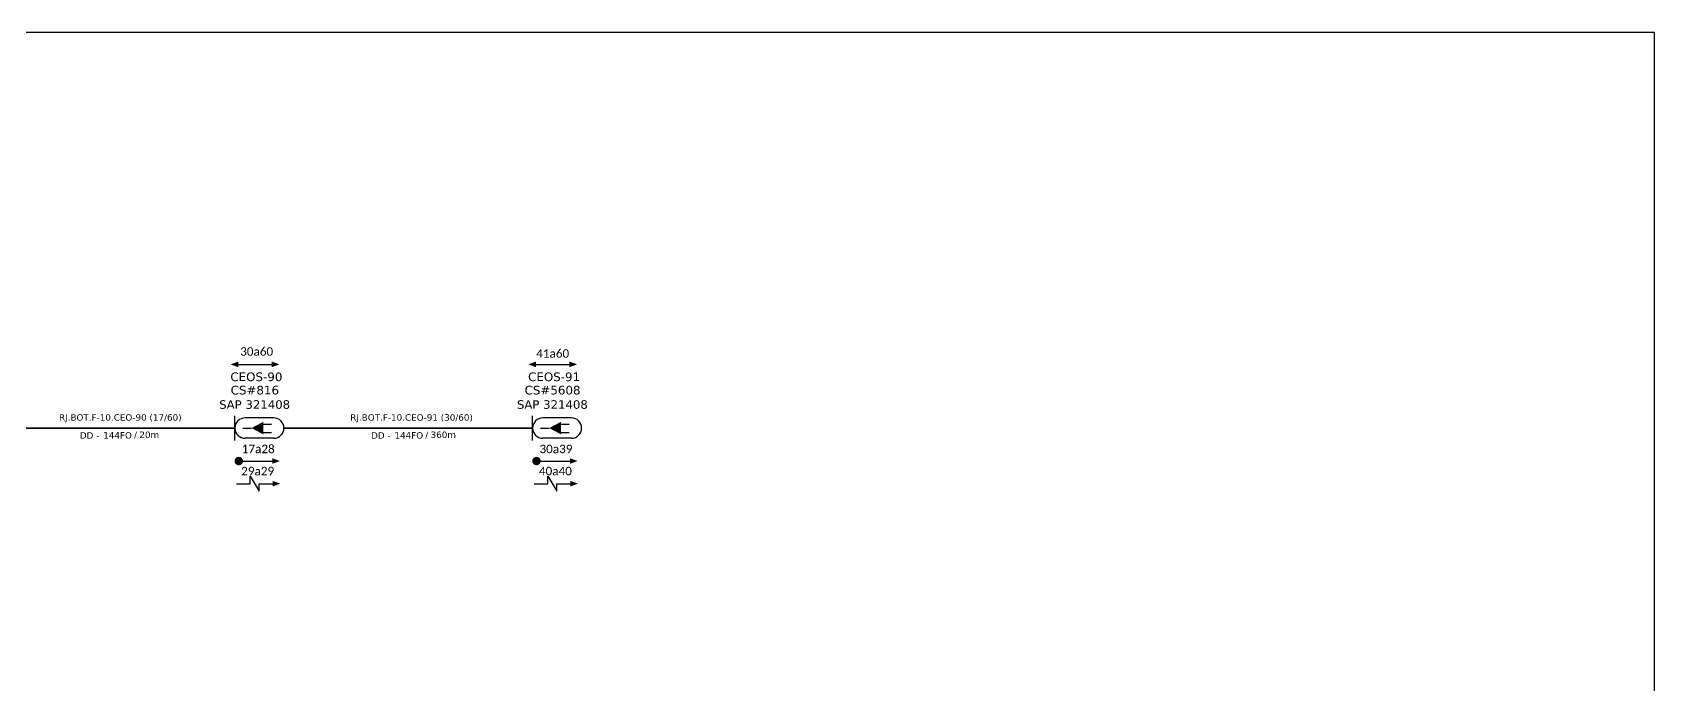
# Model space of a CAD drawing. Header units: metres. Extents: x -1286 to 457, y -500 to 94.
# Drawn here: x -942.6 to -445.1, y -105.8 to 94.2 of the extents above; entities that cross this region are included whole.
import ezdxf
from ezdxf.enums import TextEntityAlignment as Align

# ---------------------------------------------------------------- set-up
doc = ezdxf.new("R2010")
doc.units = ezdxf.units.M
for name, color, linetype in [('20.4-CEOS', 1, 'Continuous'), ('20.5-CABO AÉREO', 1, 'Continuous'), ('SETA', 7, 'Continuous')]:
    doc.layers.add(name, color=color, linetype=linetype)
doc.layers.add('40.1-ETIQUETAS', color=1, linetype='Continuous', lineweight=20)
doc.styles.add('siredit', font='verdana.ttf')

msp = doc.modelspace()

# ---------------------------------------------------------------- linework, layer by layer
msp.add_lwpolyline([(-1286.07, -499.81), (-445.07, -499.81), (-445.07, 94.19), (-1286.07, 94.19)], close=True)
at = {"color": 7, "const_width": 1.3}
for points in [[(-880, -37.25, 1), (-878.7, -37.25, 1)], [(-788.67, -37.25, 1), (-787.38, -37.25, 1)]]:
    msp.add_lwpolyline(points, format="xyb", close=True, dxfattribs=at)
at = {"color": 7}
for points in [[(-875.88, -44.19), (-875.88, -41.9), (-873.14, -46.48), (-873.13, -44.19)], [(-784.55, -44.19), (-784.55, -41.9), (-781.81, -46.48), (-781.81, -44.19)]]:
    msp.add_lwpolyline(points, dxfattribs=at)
at = {"layer": '20.4-CEOS', "color": 5}
for p, q in [((-868.63, -24.01), (-877.42, -24.01)), ((-868.63, -30.28), (-877.42, -30.28))]:
    msp.add_line(p, q, dxfattribs=at)
at = {"layer": '20.4-CEOS', "color": 7}
for p, q in [((-777.31, -24.01), (-786.09, -24.01)), ((-777.31, -30.28), (-786.09, -30.28))]:
    msp.add_line(p, q, dxfattribs=at)
at = {"layer": '20.4-CEOS', "color": 5}
for points in [[(-880.55, -30.92), (-880.55, -23.36)], [(-878.12, -27.14), (-875.45, -27.14)], [(-878.12, -27.14), (-875.45, -27.14)], [(-871.98, -25.9), (-869.31, -25.9)], [(-871.98, -25.9), (-869.31, -25.9)], [(-871.98, -28.51), (-869.31, -28.51)], [(-871.98, -28.51), (-869.31, -28.51)]]:
    msp.add_lwpolyline(points, dxfattribs=at)
at = {"layer": '20.4-CEOS', "color": 7}
for points in [[(-789.23, -30.92), (-789.23, -23.36)], [(-786.79, -27.14), (-784.13, -27.14)], [(-786.79, -27.14), (-784.13, -27.14)], [(-780.66, -25.9), (-777.99, -25.9)], [(-780.66, -25.9), (-777.99, -25.9)], [(-780.66, -28.51), (-777.99, -28.51)], [(-780.66, -28.51), (-777.99, -28.51)]]:
    msp.add_lwpolyline(points, dxfattribs=at)
at = {"layer": '20.4-CEOS', "color": 5}
msp.add_lwpolyline([(-875.45, -27.14, 0, 3.87, 0), (-871.82, -27.14, 3.87, 3.87, 0)], format="xyseb", dxfattribs=at)
msp.add_lwpolyline([(-875.45, -27.14, 0, 3.87, 0), (-871.82, -27.14, 3.87, 3.87, 0)], format="xyseb", dxfattribs=at)
at = {"layer": '20.4-CEOS', "color": 7}
msp.add_lwpolyline([(-784.13, -27.14, 0, 3.87, 0), (-780.5, -27.14, 3.87, 3.87, 0)], format="xyseb", dxfattribs=at)
msp.add_lwpolyline([(-784.13, -27.14, 0, 3.87, 0), (-780.5, -27.14, 3.87, 3.87, 0)], format="xyseb", dxfattribs=at)
at = {"layer": '20.4-CEOS', "color": 5}
for centre, start, end in [((-877.42, -27.14), 90, 270), ((-868.63, -27.14), 270, 90)]:
    msp.add_arc(centre, 3.13, start, end, dxfattribs=at)
at = {"layer": '20.4-CEOS', "color": 7}
for centre, start, end in [((-786.09, -27.14), 90, 270), ((-777.31, -27.14), 270, 90)]:
    msp.add_arc(centre, 3.13, start, end, dxfattribs=at)
at = {"layer": '20.5-CABO AÉREO', "color": 7, "ltscale": 50, "const_width": 0.524}
for points in [[(-956.82, -27.14), (-880.55, -27.14)], [(-865.49, -27.14), (-789.23, -27.14)]]:
    msp.add_lwpolyline(points, dxfattribs=at)
at = {"layer": 'SETA', "color": 7}
for points in [[(-879.49, -7.61), (-868.35, -7.61)], [(-788.17, -7.61), (-777.03, -7.61)], [(-879.35, -37.25), (-868.21, -37.25)], [(-788.03, -37.25), (-776.88, -37.25)], [(-880.01, -44.19), (-875.88, -44.19)], [(-873.13, -44.19), (-869, -44.19)], [(-788.69, -44.19), (-784.55, -44.19)], [(-781.81, -44.19), (-777.67, -44.19)]]:
    msp.add_lwpolyline(points, dxfattribs=at)
for points in [[(-879.49, -6.74), (-881.86, -7.61), (-879.49, -8.47)], [(-869.24, -6.73), (-866.87, -7.59), (-869.24, -8.45)], [(-788.17, -6.74), (-790.54, -7.61), (-788.17, -8.47)], [(-777.92, -6.73), (-775.55, -7.59), (-777.92, -8.45)], [(-869.1, -36.37), (-866.73, -37.24), (-869.1, -38.1)], [(-777.78, -36.37), (-775.4, -37.24), (-777.78, -38.1)], [(-869, -43.33), (-866.62, -44.19), (-869, -45.06)], [(-777.67, -43.33), (-775.3, -44.19), (-777.67, -45.06)]]:
    msp.add_solid(points, dxfattribs=at)

# ---------------------------------------------------------------- texts
at = {"color": 7, "char_height": 2.592, "width": 32.865, "attachment_point": 5}
for s, insert in [('{\\fCalibri|b0|i0|c0|p34;30a60}', (-873.86, -3.66)), ('{\\fCalibri|b0|i0|c0|p34;\\C7;41a60}', (-783.06, -4.27)), ('{\\fCalibri|b0|i0|c0|p34;\\C7;17a28}', (-873.39, -33.55)), ('{\\fCalibri|b0|i0|c0|p34;\\C7;30a39}', (-782.06, -33.55)), ('{\\fCalibri|b0|i0|c0|p34;\\C7;29a29}', (-873.55, -40.34)), ('{\\fCalibri|b0|i0|c0|p34;\\C7;40a40}', (-782.23, -40.34))]:
    msp.add_mtext(s, dxfattribs=dict(at, insert=insert))
at = {"layer": '20.4-CEOS', "color": 5, "style": 'siredit'}
for s, height, p in [('CEOS-90', 2.654, (-873.95, -11.41)), ('CS#816', 2.654, (-874.42, -15.5)), ('SAP 321408', 2.618, (-874.48, -19.91))]:
    msp.add_text(s, height=height, dxfattribs=at).set_placement(p, align=Align.MIDDLE_CENTER)
at = {"layer": '20.4-CEOS', "color": 7, "style": 'siredit'}
for s, height, p in [('CS#5608', 2.654, (-783.1, -15.5)), ('CEOS-91', 2.654, (-782.62, -11.41)), ('SAP 321408', 2.618, (-783.16, -19.91))]:
    msp.add_text(s, height=height, dxfattribs=at).set_placement(p, align=Align.MIDDLE_CENTER)
at = {"layer": '40.1-ETIQUETAS', "color": 7, "style": 'siredit'}
for s, p in [('RJ.BOT.F-10.CEO-90 (17/60)', (-915.69, -23.87)), ('RJ.BOT.F-10.CEO-91 (30/60)', (-826.35, -23.87))]:
    msp.add_text(s, height=1.9636, dxfattribs=at).set_placement(p, align=Align.MIDDLE_CENTER)
for s, height, p in [('DD - ', 1.964, (-921.27, -29.4)), ('144FO', 1.964, (-912.13, -29.37)), ('/', 1.96, (-910.58, -29.18)), ('DD - ', 1.964, (-831.93, -29.4)), ('144FO', 1.964, (-822.79, -29.37)), ('/', 1.96, (-821.24, -29.18))]:
    msp.add_text(s, height=height, dxfattribs=at).set_placement(p, align=Align.MIDDLE_RIGHT)
for s, p in [('20m', (-909.84, -29.18)), ('360m', (-820.51, -29.18))]:
    msp.add_text(s, height=1.964, dxfattribs=at).set_placement(p, align=Align.MIDDLE_LEFT)

doc.saveas('drawing.dxf')
